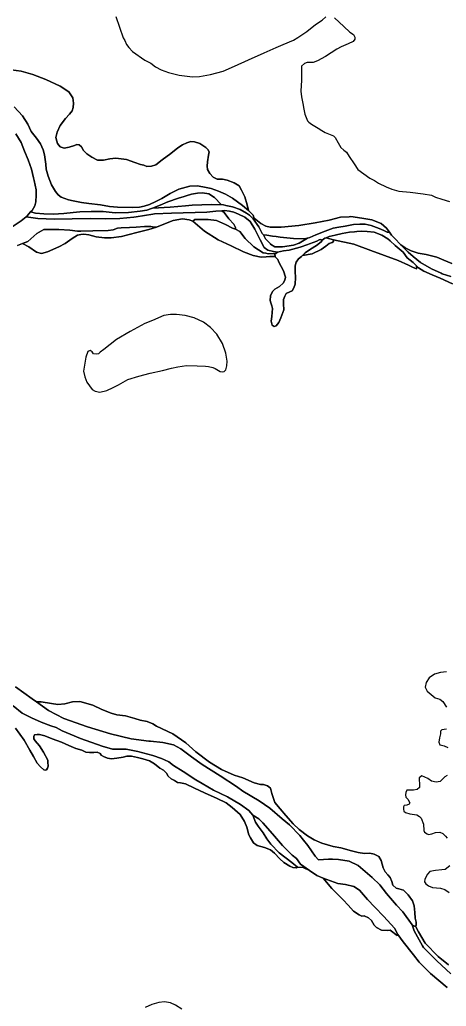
# Model space of a CAD drawing. Header units: inches. Extents: x 288635 to 1232953, y 676945 to 1655780.
# Drawn here: x 588070 to 611529, y 730248 to 784555 of the extents above; entities that cross this region are included whole.
import ezdxf

# ---------------------------------------------------------------- set-up
doc = ezdxf.new("R2010")
doc.units = ezdxf.units.IN
doc.header["$MEASUREMENT"] = 0

msp = doc.modelspace()

# ---------------------------------------------------------------- linework, layer by layer
at = {"color": 1}
for points in [[(593360.392, 784736.7636), (593754.0928, 783555.6612), (593852.7508, 783409.9496), (593939.111, 783196.5892), (594076.2713, 783018.7888), (594279.4717, 782800.3484), (594944.953, 782327.9075), (595285.3137, 782160.2671), (595544.3942, 781962.1467), (595844.1148, 781794.5064), (596245.4356, 781657.3461), (596829.6368, 781504.9458), (597576.3983, 781413.5056), (597957.399, 781438.9057), (598561.9202, 781535.4259), (599258.0933, 781719.1529), (599876.2035, 781995.3361), (600648.3651, 782345.8568), (601522.1268, 782726.8576), (602167.2881, 783021.4982), (602563.5289, 783189.1385), (603127.41, 783427.899), (603366.1705, 783585.3793), (603864.0115, 783915.58), (604336.4525, 784286.4207), (604712.3732, 784535.3412), (604900.3336, 784718.2216)], [(605388.0146, 784652.1814), (605890.9356, 784184.8205), (606226.2162, 783869.8599), (606419.2566, 783732.6996), (606500.5368, 783595.5393), (606500.5368, 783483.7791), (606414.1766, 783361.8589), (606129.696, 783234.8586), (605748.6953, 783057.0582), (605515.0148, 782930.058), (605189.6084, 782738.9737), (604895.2536, 782533.8172), (604443.1327, 782284.8967), (604204.3722, 782203.6165), (604026.5718, 782198.5365), (603884.3316, 782208.6965), (603737.0113, 782142.6564), (603569.3709, 782000.4161), (603569.3709, 781705.7755), (603559.2109, 781223.1746), (603528.7308, 780623.7334), (603564.2909, 780308.7727), (603635.4111, 779937.932), (603691.2912, 779628.0514), (603741.2023, 779356.9482), (603890.4276, 778988.9861), (603966.6277, 778912.786), (604119.028, 778811.1857), (604479.7087, 778592.7453), (604693.0692, 778465.7451), (604870.8695, 778343.8248), (605048.6699, 778277.7847), (605322.9904, 778160.9444), (605419.5106, 778064.4243), (605582.071, 777785.0237), (605734.4713, 777520.8632), (605886.8716, 777378.6229), (606039.2719, 777256.7026), (606181.5122, 777017.9422), (606465.9927, 776621.7014), (606674.2731, 776306.7407), (607329.5944, 775834.2998), (607583.7034, 775709.8713), (607803.8372, 775557.471), (608222.938, 775358.5039), (608527.7387, 775227.2703), (608925.6728, 775112.9701), (609543.7407, 775053.7033), (610250.7088, 774973.2698), (610720.6097, 774888.603), (610940.7435, 774782.7694), (611292.1109, 774668.4692), (611711.2117, 774554.169)], [(611843.292, 771138.7088), (611401.3311, 771326.6692), (611010.1703, 771489.2295), (610420.8891, 771626.3898), (609989.0882, 771712.75), (609592.8475, 771839.7502), (609262.6468, 772007.3906), (609028.9663, 772169.9509), (608683.5256, 772535.7116), (608510.8053, 772698.2719), (608403.3589, 772853.2427), (608246.6448, 773079.2727), (607952.0042, 773338.3532), (607438.9231, 773546.6336), (606880.122, 773638.0738), (606272.9523, 773715.9356), (606196.0623, 773710.9977), (605719.2312, 773680.3755), (605084.23, 773522.8952), (604312.0684, 773375.5749), (603412.9066, 773233.3346), (602442.6247, 773131.7344), (601848.2635, 773136.8144), (601599.343, 773192.6945), (601325.0224, 773329.8548), (600963.9417, 773638.9598), (600952.7234, 773667.7067), (600902.3723, 773796.7312), (600653.4518, 774060.8917), (600578.2609, 774361.0968), (600441.1007, 774797.9777), (600263.3003, 775168.8185), (600141.3801, 775412.659), (599872.1395, 775575.2193), (599486.0588, 775727.6196), (599226.9782, 775773.3397), (598932.3377, 775783.4997), (598703.7372, 775880.0199), (598520.8568, 776093.3803), (598398.9366, 776316.9008), (598378.6165, 776499.7811), (598404.0166, 776738.5416), (598444.6567, 777094.1423), (598485.2968, 777277.0227), (598414.1766, 777419.263), (598297.3364, 777525.9432), (597972.2157, 777734.2236), (597677.5751, 777830.7438), (597484.5348, 777851.0638), (597266.0943, 777785.0237), (597022.2538, 777673.2635), (596768.2533, 777500.5431), (596382.1726, 777195.7425), (595909.7316, 776840.1418), (595559.2109, 776560.7412), (595325.5304, 776499.7811), (595066.4499, 776484.5411), (594898.8096, 776550.5812), (594710.8492, 776591.2213), (594395.8886, 776702.9815), (593938.6877, 776855.3818), (593359.5665, 776936.662), (593029.3658, 776901.1019), (592668.6851, 776829.9818), (592338.4845, 776824.9018), (592037.3669, 776987.6314), (591763.0463, 777165.4318), (591580.1659, 777353.3922), (591473.4857, 777566.7526), (591346.4855, 777668.3528), (591204.2452, 777693.7528), (591077.2449, 777637.8727), (590792.7644, 777541.3525), (590518.4438, 777490.5524), (590300.0034, 777551.5126), (590142.5231, 777744.553), (590101.883, 777876.6332), (590056.1629, 778074.7536), (590122.203, 778359.2342), (590289.8434, 778730.0749), (590594.644, 779121.2357), (590808.0044, 779349.8362), (590945.1647, 779547.9566), (591011.2048, 779725.7569), (591026.4448, 779969.5974), (590995.9648, 780259.158), (590762.2843, 780579.1986), (590284.7634, 780904.3193), (589512.6018, 781259.92), (588791.2404, 781539.3205), (588146.0791, 781722.2009), (587602.518, 781798.4011)], [(587602.518, 781798.4011), (588146.0791, 781722.2009), (588791.2404, 781539.3205), (589512.6018, 781259.92), (590284.7634, 780904.3193), (590762.2843, 780579.1986), (590995.9648, 780259.158), (591026.4448, 779969.5974), (591011.2048, 779725.7569), (590945.1647, 779547.9566), (590808.0044, 779349.8362), (590594.644, 779121.2357), (590289.8434, 778730.0749), (590122.203, 778359.2342), (590056.1629, 778074.7536), (590101.883, 777876.6332), (590142.5231, 777744.553), (590300.0034, 777551.5126), (590518.4438, 777490.5524), (590792.7644, 777541.3525), (591077.2449, 777637.8727), (591204.2452, 777693.7528), (591346.4855, 777668.3528), (591473.4857, 777566.7526), (591580.1659, 777353.3922), (591763.0463, 777165.4318), (592037.3669, 776987.6314), (592338.4845, 776824.9018), (592668.6851, 776829.9818), (593029.3658, 776901.1019), (593359.5665, 776936.662), (593938.6877, 776855.3818), (594395.8886, 776702.9815), (594710.8492, 776591.2213), (594898.8096, 776550.5812), (595066.4499, 776484.5411), (595325.5304, 776499.7811), (595559.2109, 776560.7412), (595909.7316, 776840.1418), (596382.1726, 777195.7425), (596768.2533, 777500.5431), (597022.2538, 777673.2635), (597266.0943, 777785.0237), (597484.5348, 777851.0638), (597677.5751, 777830.7438), (597972.2157, 777734.2236), (598297.3364, 777525.9432), (598414.1766, 777419.263), (598485.2968, 777277.0227), (598444.6567, 777094.1423), (598404.0166, 776738.5416), (598378.6165, 776499.7811), (598398.9366, 776316.9008), (598520.8568, 776093.3803), (598703.7372, 775880.0199), (598932.3377, 775783.4997), (599226.9782, 775773.3397), (599486.0588, 775727.6196), (599872.1395, 775575.2193), (600141.3801, 775412.659), (600263.3003, 775168.8185), (600441.1007, 774797.9777), (600578.2609, 774361.0968), (600653.4518, 774060.8917), (600323.2512, 774335.2123), (599764.45, 774731.453), (599383.4493, 774944.8135), (598997.3685, 775117.5338), (598601.1277, 775259.7741), (598138.8468, 775361.3743), (597828.9662, 775407.0944), (597427.6454, 775391.8544), (596828.2042, 775224.214), (596340.5232, 774985.4536), (595893.4823, 774706.053), (595548.0416, 774543.4927), (595202.6009, 774386.0124), (594913.0403, 774289.4922), (594659.0398, 774233.612), (594267.879, 774213.292), (593455.0774, 774238.6921), (593008.0365, 774279.3321), (592510.1955, 774365.6923), (591865.0342, 774441.8925), (591463.7134, 774492.6926), (591011.5925, 774589.2128), (590747.432, 774645.0929), (590356.2712, 774792.4132), (590188.6309, 774914.3334), (590031.1506, 775107.3738), (589822.8701, 775468.0545), (589629.8298, 775935.4155), (589523.1496, 776326.5762), (589497.7495, 776611.0568), (589436.7894, 777113.9778), (589365.6692, 777398.4584), (589213.2689, 777723.579), (588984.6685, 778038.5397), (588700.1879, 778394.1404), (588507.1475, 778805.6212), (588212.5069, 779262.8221), (587755.306, 779760.6631)], [(587755.306, 779760.6631), (588212.5069, 779262.8221), (588507.1475, 778805.6212), (588700.1879, 778394.1404), (588984.6685, 778038.5397), (589213.2689, 777723.579), (589365.6692, 777398.4584), (589436.7894, 777113.9778), (589497.7495, 776611.0568), (589523.1496, 776326.5762), (589629.8298, 775935.4155), (589822.8701, 775468.0545), (590031.1506, 775107.3738), (590188.6309, 774914.3334), (590356.2712, 774792.4132), (590747.432, 774645.0929), (591011.5925, 774589.2128), (591463.7134, 774492.6926), (591865.0342, 774441.8925), (592510.1955, 774365.6923), (593008.0365, 774279.3321), (593455.0774, 774238.6921), (594267.879, 774213.292), (594659.0398, 774233.612), (594913.0403, 774289.4922), (595202.6009, 774386.0124), (595548.0416, 774543.4927), (595893.4823, 774706.053), (596340.5232, 774985.4536), (596828.2042, 775224.214), (597427.6454, 775391.8544), (597828.9662, 775407.0944), (598138.8468, 775361.3743), (598601.1277, 775259.7741), (598997.3685, 775117.5338), (599383.4493, 774944.8135), (599764.45, 774731.453), (600323.2512, 774335.2123), (600653.4518, 774060.8917), (600902.3723, 773796.7312), (600952.7234, 773667.7067), (600938.6669, 773618.9586), (600907.4523, 773598.6108), (600714.4119, 773791.6512), (600546.7716, 773913.5714), (600186.0909, 774101.5318), (599774.6101, 774259.0121), (599413.9293, 774319.9722), (599270.21, 774359.4246), (599154.8488, 774391.0924), (598778.9281, 774767.0131), (598469.0474, 774965.1335), (598113.4467, 775031.1736), (597854.3662, 775015.9336), (597508.9255, 774960.0535), (597229.525, 774863.5333), (597116.0875, 774830.5573), (596792.6441, 774736.5331), (596208.4429, 774538.4127), (595791.8821, 774340.2923), (595376.4097, 774179.4643), (595319.4411, 774157.4119), (595060.3606, 774065.9717), (594689.5199, 774010.0916), (594059.5986, 773944.0515), (593322.9972, 773928.8114), (592657.5158, 773994.8516), (592002.1945, 773999.9316), (591372.2732, 773974.5315), (591016.6725, 773938.9715), (590488.3515, 773888.1714), (589904.1503, 773847.5313), (589391.0693, 773867.8513), (588938.9484, 773908.4914), (588669.7078, 773979.6115), (588761.148, 774055.8117), (588903.3883, 774304.7322), (588954.1884, 774538.4127), (588964.3484, 774899.0934), (588969.4284, 775193.734), (588867.8282, 775701.735), (588833.4746, 775847.4416), (588833.4738, 775847.4449), (588720.5079, 776326.5762), (588527.4676, 776844.7373), (588334.4272, 777317.1782), (588151.5468, 777789.6192), (587851.8262, 778267.1401)], [(587646.0603, 773163.118), (588138.8213, 773488.2387), (588423.2726, 773705.7603), (589066.5919, 773616.7289), (589988.4547, 773583.6043), (590958.7367, 773593.7644), (591954.4186, 773609.0044), (592762.1403, 773588.6844), (593580.0219, 773619.1644), (594352.1834, 773680.1245), (594465.5204, 773701.1128), (595394.7259, 773851.7174), (595485.0257, 773863.0049), (596409.5876, 773903.645), (597054.7488, 773934.125), (597725.3102, 773939.2051), (598355.2314, 773964.6051), (598858.1525, 774010.3252), (599188.3531, 774030.6452), (599315.3534, 773949.3651), (599564.2739, 773593.7644), (599564.2739, 773593.7644), (599838.5944, 773299.1238), (599940.1946, 773116.2434), (599930.0346, 773034.9633), (599777.6343, 773080.6833), (599386.4735, 773283.8837), (598888.6325, 773507.4042), (598431.4316, 773563.2843), (597964.0707, 773558.2043), (597704.9901, 773558.2043), (597583.0699, 773466.7641), (597384.9495, 773542.9643), (597019.1888, 773588.6844), (596511.1878, 773502.3242), (595911.7466, 773268.6437), (595591.7059, 773136.5635), (595459.6257, 773141.6435), (595276.7453, 773172.1235), (594931.3046, 773167.0435), (594469.0237, 773131.4834), (594108.343, 773126.4034), (593656.2221, 773101.0034), (593437.7816, 773085.7634), (593209.1812, 772994.3232), (592939.9406, 772958.7631), (592086.4989, 772938.4431), (591421.0176, 772907.963), (591254.9108, 772923.5799), (590826.6564, 772963.8431), (590222.1352, 772999.4032), (589714.1342, 773009.5632), (589396.7925, 773002.0477), (589015.7918, 772778.5272), (588512.8708, 772346.7264), (588226.0251, 772238.1902), (587948.9896, 772133.366)], [(611871.8272, 770017.0845), (611192.9051, 770328.2351), (610756.3417, 770505.5063), (610298.6116, 770717.1734), (610010.2152, 770894.4446), (609898.2935, 771004.4198), (609705.9437, 771193.4244), (609380.5056, 771450.0707), (609152.9635, 771762.2797), (608721.6918, 772124.7596), (608437.613, 772379.1308), (608316.8785, 772487.2395), (607980.857, 772693.6149), (607565.4603, 772857.6569), (607173.8762, 772902.6361), (606843.1464, 772921.157), (606605.0209, 772894.6986), (606474.3956, 772882.5069), (606208.1451, 772857.6569), (605803.3318, 772794.1567), (605411.7477, 772704.1982), (605086.3095, 772619.5314), (604918.0296, 772551.8326), (604856.1215, 772526.927), (604694.9111, 772426.6378), (604628.871, 772462.1979), (604547.5908, 772441.8779), (604415.5106, 772365.6777), (604010.848, 772212.897), (603917.6696, 772177.7174), (603485.8687, 772035.4771), (602886.4275, 771877.9968), (602576.5469, 771827.1966), (602241.2662, 771750.9965), (602026.4501, 771796.1464), (601716.5694, 771872.3466), (601508.289, 772024.7469), (601284.7686, 772431.1477), (601000.288, 773020.4289), (600736.1275, 773452.2297), (600441.4869, 773680.8302), (600101.1262, 773853.5505), (599847.1257, 773955.1507), (599613.4452, 774021.1909), (599339.1247, 774046.5909), (599188.3531, 774030.6452), (598858.1525, 774010.3252), (598355.2314, 773964.6051), (597725.3102, 773939.2051), (597054.7488, 773934.125), (596409.5876, 773903.645), (595485.0257, 773863.0049), (595394.7259, 773851.7174), (594465.5204, 773701.1128), (594352.1834, 773680.1245), (593580.0219, 773619.1644), (592762.1403, 773588.6844), (591954.4186, 773609.0044), (590958.7367, 773593.7644), (589988.4547, 773583.6043), (589066.5919, 773616.7289), (588423.2726, 773705.7603), (588484.262, 773752.3992), (588669.7078, 773979.6115), (588938.9484, 773908.4914), (589391.0693, 773867.8513), (589904.1503, 773847.5313), (590488.3515, 773888.1714), (591016.6725, 773938.9715), (591372.2732, 773974.5315), (592002.1945, 773999.9316), (592657.5158, 773994.8516), (593322.9972, 773928.8114), (594059.5986, 773944.0515), (594689.5199, 774010.0916), (595060.3606, 774065.9717), (595319.4411, 774157.4119), (595376.4097, 774179.4643), (596352.0787, 774234.5513), (597186.0544, 774308.761), (597550.9611, 774341.2315), (598617.7632, 774386.9516), (599270.21, 774359.4246), (599413.9293, 774319.9722), (599774.6101, 774259.0121), (600186.0909, 774101.5318), (600546.7716, 773913.5714), (600714.4119, 773791.6512), (600907.4523, 773598.6108), (601229.0742, 773157.9476), (601411.9546, 772787.1069), (601483.0747, 772710.9068), (601594.6492, 772492.1078), (601844.3227, 772228.3018), (601863.8897, 772207.6272), (602102.6502, 772050.1469), (602514.131, 772055.2269), (603123.7322, 772146.6671), (603443.7729, 772253.3473), (603901.2767, 772536.1758), (604023.0798, 772558.5064), (604363.4405, 772715.9868), (604876.5215, 772914.1072), (605308.3224, 773076.6675), (605614.8806, 773130.9047), (605968.7237, 773193.5077), (606436.0846, 773284.9479), (606781.5253, 773295.1079), (607060.9259, 773295.1079), (607406.3665, 773234.1478), (607843.2474, 773066.5075), (608102.3279, 772959.8272), (608285.2083, 772853.147), (608403.3589, 772853.2427), (608510.8053, 772698.2719), (608683.5256, 772535.7116), (609028.9663, 772169.9509), (609287.9012, 771913.0925), (609436.0682, 771759.6338), (609700.6521, 771526.8), (610118.6946, 771182.841), (610714.0083, 770844.1737), (611242.3677, 770596.3591), (611311.9678, 770563.7148), (611787.1604, 770415.0187)], [(587948.9896, 772133.366), (588226.0251, 772238.1902), (588574.1245, 772060.2576), (588990.6854, 771755.4569), (589259.9259, 771679.2568), (589605.3666, 771770.697), (590220.0478, 772045.0175), (590570.5685, 772232.9779), (590961.7293, 772507.2984), (591241.1299, 772690.1788), (591424.0102, 772735.8989), (591601.8106, 772756.2189), (591876.1311, 772710.4989), (592272.3719, 772598.7386), (592734.6529, 772553.0185), (593090.2536, 772542.8585), (593669.3747, 772624.1387), (594507.5764, 772842.5791), (595173.0577, 773005.1394), (595591.7059, 773136.5635), (595911.7466, 773268.6437), (596511.1878, 773502.3242), (597019.1888, 773588.6844), (597384.9495, 773542.9643), (597583.0699, 773466.7641), (598236.3039, 772918.7793), (598983.0654, 772441.2583), (599699.3468, 772105.9776), (600385.1482, 771780.857), (600913.4692, 771582.7366), (601345.2701, 771481.1364), (601629.7506, 771511.6165), (601822.791, 771526.8565), (602114.2858, 771513.2282), (602144.746, 771476.6759), (602256.5062, 771364.9157), (602327.6264, 771202.3554), (602571.4669, 770734.9945), (602678.1471, 770379.3938), (602652.747, 770211.7534), (602551.1468, 770059.3531), (602347.9464, 769876.4727), (602099.0259, 769713.9124), (601972.0257, 769586.9122), (601860.2655, 769358.3117), (601850.1054, 769104.3112), (601885.6655, 768972.2309), (601941.5456, 768814.7506), (601966.9457, 768667.4303), (601931.3856, 768225.4694), (601895.8255, 767961.3089), (601946.6256, 767747.9485), (602058.3859, 767666.6683), (602170.1461, 767707.3084), (602317.4664, 767895.2688), (602434.3066, 768144.1893), (602586.7069, 768591.2302), (602576.5469, 768911.2708), (602571.4669, 769150.0313), (602652.747, 769343.0717), (602728.9472, 769480.232), (602916.9076, 769571.6721), (603054.0678, 769637.7123), (603140.428, 769800.2726), (603211.5482, 769998.393), (603231.8682, 770374.3137), (603221.7082, 770704.5144), (603221.7082, 770999.155), (603282.6683, 771202.3554), (603409.6686, 771390.3158), (603567.1489, 771522.396), (603613.9833, 771569.2304), (604158.2199, 771670.1551), (604640.8208, 771913.9956), (604904.9814, 772081.6359), (605092.9417, 772228.9562), (605255.5021, 772300.0764), (605331.7022, 772355.9565), (605326.6222, 772432.1566), (606444.2244, 772198.4762), (607384.0263, 771858.1155), (608125.7078, 771573.6349), (608877.5493, 771299.3144), (609451.5905, 771045.3139), (609700.511, 770918.3136), (609760.9525, 770899.9183), (609884.6613, 770841.4784), (609919.5864, 770879.5785), (609898.2935, 771004.4198), (610010.2152, 770894.4446), (610298.6116, 770717.1734), (610756.3417, 770505.5063), (611192.9051, 770328.2351), (611871.8272, 770017.0845)], [(611787.1604, 770415.0187), (611311.9678, 770563.7148), (611242.3677, 770596.3591), (610714.0083, 770844.1737), (610118.6946, 771182.841), (609700.6521, 771526.8), (609436.0682, 771759.6338), (609287.9012, 771913.0925), (609028.9663, 772169.9509), (609262.6468, 772007.3906), (609592.8475, 771839.7502), (609989.0882, 771712.75), (610420.8891, 771626.3898), (611010.1703, 771489.2295), (611401.3311, 771326.6692), (611843.292, 771138.7088)], [(611538.5843, 748664.639), (611213.4636, 748623.9989), (610883.2629, 748537.6388), (610593.7024, 748334.4383), (610415.902, 748065.1978), (610370.1819, 747811.1973), (610471.7821, 747602.9169), (610925.2083, 747234.6867), (611179.2088, 747148.3265), (611341.7691, 747016.2463), (611534.8095, 746716.5257)], [(611659.0424, 732533.3728), (611080.7679, 732984.012), (610366.3915, 733714.2635), (609995.9741, 734349.2648), (609833.2689, 734666.4774), (609873.909, 734696.9574), (609873.909, 734869.6778), (609823.1089, 735093.1982), (609797.7088, 735403.0789), (609762.1487, 735778.9996), (609670.7085, 736048.2401), (609431.9481, 736378.4408), (609172.8676, 736632.4413), (608923.9471, 736713.7215), (608771.5467, 736749.2815), (608598.8264, 736922.0019), (608532.7863, 737115.0423), (608451.5061, 737328.4027), (608319.4258, 737490.963), (608167.0255, 737643.3633), (608060.3453, 737871.9638), (607953.6651, 738273.2846), (607816.5048, 738501.885), (607572.6643, 738623.8053), (607328.8239, 738674.6054), (607039.2633, 738659.3654), (606688.7426, 738705.0855), (606312.8218, 738811.7657), (605733.7007, 738974.326), (605317.1398, 739050.5261), (604677.0586, 739233.4065), (604270.6577, 739411.2069), (603894.737, 739629.6473), (603447.6961, 739970.008), (603107.3354, 740295.1286), (602711.0946, 740747.2495), (602385.974, 741107.9303), (602101.4934, 741468.611), (601933.8531, 741956.292), (601862.7329, 742256.0126), (601705.2526, 742377.9328), (601476.6522, 742449.0529), (601309.0118, 742464.293), (600963.5711, 742555.7332), (600343.8099, 742814.8137), (599866.2889, 742972.294), (599160.1675, 743287.2546), (598504.8462, 743688.5754), (597747.9247, 744257.5366), (597204.3636, 744745.2175), (596498.2422, 745253.2186), (595595.6937, 745673.1661), (595382.3333, 745795.0863), (595072.4527, 745927.1666), (594701.6119, 745993.2067), (594391.7313, 746094.8069), (593878.6503, 746237.0472), (593411.2894, 746298.0073), (593101.4087, 746384.3675), (592593.4077, 746587.5679), (592085.4067, 746826.3284), (591374.2053, 747029.5288), (590967.8045, 747004.1287), (590556.3237, 746892.3685), (590170.2429, 746861.8884), (589819.7222, 746912.6885), (589250.761, 747014.2887), (588999.1502, 747001.2778), (588761.2174, 747172.2065), (587836.6555, 747827.5278)], [(587709.0607, 746778.6737), (588201.8217, 746382.4329), (588725.0627, 746123.3524), (589253.3838, 745884.5919), (589771.5448, 745686.4715), (590081.4255, 745595.0313), (590406.5461, 745417.231), (590838.347, 745219.1106), (591407.3081, 744990.5101), (592611.2705, 744573.9493), (593170.0716, 744401.229), (593921.9131, 744406.309), (594556.9144, 744269.1487), (595395.1161, 744060.8683), (595867.557, 743883.0679), (596028.1398, 743815.129), (596271.4385, 743709.3727), (596533.0384, 743502.0672), (597056.2794, 743166.7865), (597747.1608, 742714.6656), (598107.8415, 742516.5452), (598727.6028, 742145.7044), (599504.8443, 741774.8637), (600205.8857, 741363.3829), (600668.1666, 741017.9422), (600896.7671, 740769.0217), (601033.9274, 740388.0209), (601191.4077, 740159.4205), (601450.4882, 739793.6597), (601663.8486, 739468.5391), (601872.129, 739178.9785), (602344.57, 738686.2175), (603040.5314, 738162.9765), (603340.252, 737903.896), (603289.4519, 737863.2559), (603081.1715, 737888.6559), (602918.6111, 737959.7761), (602603.6505, 738157.8965), (602369.97, 738361.0969), (602075.3294, 738670.9775), (601867.049, 738853.8579), (601526.6883, 738985.9381), (601125.3675, 739097.6983), (600932.3272, 739250.0986), (600769.7668, 739524.4192), (600668.1666, 739681.8995), (600556.4064, 740108.6204), (600424.3261, 740423.581), (600185.5657, 740809.6618), (599753.7648, 741195.7425), (599428.6442, 741439.583), (598930.8032, 741678.3435), (598239.9218, 741998.3841), (597686.2007, 742262.5447), (597193.4397, 742491.1451), (596903.8791, 742541.9452), (596746.3988, 742572.4253), (596578.7585, 742674.0255), (596390.7981, 742775.6257), (596238.3978, 742917.866), (596136.7976, 743075.3463), (595974.2372, 743242.9866), (595781.1969, 743359.8269), (595481.4763, 743588.4273), (595202.0757, 743766.2277), (594836.315, 743862.7479), (594551.8344, 743944.028), (594216.5537, 744020.2282), (593967.6332, 744015.1482), (593764.4328, 743964.3481), (593403.7521, 743903.388), (593119.2715, 743862.7479), (592890.6711, 743903.388), (592672.2306, 743989.7481), (592555.3904, 744065.9483), (592484.2703, 744157.3885), (592326.7899, 744233.5886), (592143.9096, 744223.4286), (591905.1491, 744213.2686), (591707.0287, 744238.6686), (591488.5883, 744345.3488), (591158.3876, 744446.949), (590777.3869, 744599.3493), (590365.906, 744792.3897), (589857.905, 744975.2701), (589451.5042, 745127.6704), (589161.9436, 745214.0306), (589024.7833, 745208.9506), (588887.6231, 745183.5505), (588836.823, 745102.2704), (588836.823, 745031.1502), (588846.983, 744965.1101), (588918.1031, 744858.4299), (589156.8636, 744589.1893), (589380.3841, 744233.5886), (589608.9845, 743791.6277), (589614.5337, 743693.1306), (589639.4646, 743466.5071), (589588.6645, 743349.6668), (589542.9444, 743268.3867), (589481.9843, 743248.0666), (589400.7041, 743268.3867), (589202.5837, 743430.947), (589034.9434, 743629.0674), (588821.5829, 743989.7481), (588633.6226, 744350.4288), (588308.5019, 744893.9899), (587830.981, 745554.3913)], [(587830.981, 745554.3913), (588308.5019, 744893.9899), (588633.6226, 744350.4288), (588821.5829, 743989.7481), (589034.9434, 743629.0674), (589202.5837, 743430.947), (589400.7041, 743268.3867), (589481.9843, 743248.0666), (589542.9444, 743268.3867), (589588.6645, 743349.6668), (589639.4646, 743466.5071), (589614.5337, 743693.1306), (589608.9845, 743791.6277), (589380.3841, 744233.5886), (589156.8636, 744589.1893), (588918.1031, 744858.4299), (588846.983, 744965.1101), (588836.823, 745031.1502), (588836.823, 745102.2704), (588887.6231, 745183.5505), (589024.7833, 745208.9506), (589161.9436, 745214.0306), (589451.5042, 745127.6704), (589857.905, 744975.2701), (590365.906, 744792.3897), (590777.3869, 744599.3493), (591158.3876, 744446.949), (591488.5883, 744345.3488), (591707.0287, 744238.6686), (591905.1491, 744213.2686), (592143.9096, 744223.4286), (592326.7899, 744233.5886), (592484.2703, 744157.3885), (592555.3904, 744065.9483), (592672.2306, 743989.7481), (592890.6711, 743903.388), (593119.2715, 743862.7479), (593403.7521, 743903.388), (593764.4328, 743964.3481), (593967.6332, 744015.1482), (594216.5537, 744020.2282), (594551.8344, 743944.028), (594836.315, 743862.7479), (595202.0757, 743766.2277), (595481.4763, 743588.4273), (595781.1969, 743359.8269), (595974.2372, 743242.9866), (596136.7976, 743075.3463), (596238.3978, 742917.866), (596390.7981, 742775.6257), (596578.7585, 742674.0255), (596746.3988, 742572.4253), (596903.8791, 742541.9452), (597193.4397, 742491.1451), (597686.2007, 742262.5447), (598239.9218, 741998.3841), (598930.8032, 741678.3435), (599428.6442, 741439.583), (599753.7648, 741195.7425), (600185.5657, 740809.6618), (600424.3261, 740423.581), (600556.4064, 740108.6204), (600668.1666, 739681.8995), (600769.7668, 739524.4192), (600932.3272, 739250.0986), (601125.3675, 739097.6983), (601526.6883, 738985.9381), (601867.049, 738853.8579), (602075.3294, 738670.9775), (602369.97, 738361.0969), (602603.6505, 738157.8965), (602918.6111, 737959.7761), (603081.1715, 737888.6559), (603289.4519, 737863.2559), (603340.252, 737903.896), (603651.5149, 737889.3701), (604012.1956, 737721.7298), (604413.5165, 737442.3292), (604754.0888, 737296.0143), (605231.6098, 736732.1332), (605851.371, 736107.2919), (606130.7716, 735822.8114), (606435.5722, 735487.5307), (606730.2128, 735279.2503), (606882.6131, 735213.2102), (607019.7733, 735223.3702), (607248.3738, 735116.69), (607416.0141, 734974.4497), (607568.4144, 734715.3692), (607695.4147, 734588.3689), (607969.7352, 734435.9686), (608294.8559, 734425.8086), (608447.2562, 734441.0486), (608828.2569, 734146.408), (608858.737, 734197.2081), (609158.2459, 733799.9619), (609727.5812, 733076.8407), (610042.1677, 732677.2797), (610661.9289, 732047.3584), (611571.2508, 731280.2769)], [(611539.8895, 745497.3232), (611423.0493, 745492.2432), (611290.969, 745466.8432), (611209.6889, 745395.723), (611204.6089, 745253.4827), (611153.8088, 745024.8823), (611128.4087, 744791.2018), (611169.0488, 744638.8015), (611260.489, 744613.4015), (611423.0493, 744577.8414), (611616.0897, 744501.6412)], [(611586.2446, 742959.2232), (611448.4493, 742870.958), (611199.5289, 742622.0375), (610965.8484, 742581.3974), (610716.9279, 742637.2775), (610513.7275, 742794.7578), (610193.6868, 742926.8381), (610046.3665, 742825.2379), (610031.1265, 742728.7177), (610051.4466, 742474.7172), (610051.4466, 742291.8368), (609924.4463, 742185.1566), (609736.4859, 742139.4365), (609507.8855, 742144.5165), (609355.4852, 742139.4365), (609304.6851, 742012.4363), (609284.365, 741880.356), (609309.7651, 741758.4358), (609411.3653, 741656.8355), (609518.0455, 741453.6351), (609482.4854, 741367.275), (609355.4852, 741311.3949), (609213.2449, 741306.3148), (609177.6848, 741219.9547), (609177.6848, 741092.9544), (609203.0849, 740991.3542), (609294.525, 740920.2341), (609533.2855, 740838.9539), (609904.1263, 740788.1538), (610056.5266, 740691.6336), (610158.1268, 740605.2734), (610274.967, 740280.1528), (610290.207, 739919.4721), (610341.0071, 739828.0319), (610478.1674, 739736.5917), (610549.2876, 739711.1917), (610732.1679, 739746.7517), (610945.5283, 739812.7919), (611184.2888, 739828.0319), (611331.6091, 739767.0718), (611489.0894, 739619.7515), (611570.3696, 739497.8312)], [(611732.9299, 737973.8282), (611463.6894, 737775.7078), (611285.889, 737755.3877), (610930.2883, 737729.9877), (610625.4877, 737669.0276), (610503.5675, 737511.5473), (610351.1672, 737252.4667), (610330.8471, 737094.9864), (610396.8872, 736988.3062), (610549.2876, 736881.626), (610767.728, 736795.2658), (611214.7689, 736744.4657), (611443.3693, 736683.5056), (611697.6364, 736504.2474)], [(611788.0991, 732035.1591), (611010.8576, 732751.4405), (610278.6588, 733489.4814), (610228.3424, 733577.2675), (610039.8983, 733906.0422), (609760.4977, 734408.9632), (609648.7375, 734734.0838), (609648.7375, 734734.0838), (609782.4688, 734656.3174), (609833.2689, 734666.4774), (609995.9741, 734349.2648), (610366.3915, 733714.2635), (611080.7679, 732984.012), (611659.0424, 732533.3728)], [(596979.7907, 730093.9803), (596629.27, 730317.5008), (596365.1095, 730444.501), (596034.9088, 730485.1411), (595714.8682, 730459.7411), (595338.9474, 730342.9008), (594968.1067, 730185.4205)]]:
    msp.add_lwpolyline(points, dxfattribs=at)
at = {"color": 1, "ltscale": 3}
for points in [[(587851.8262, 778267.1401), (588151.5468, 777789.6192), (588334.4272, 777317.1782), (588527.4676, 776844.7373), (588720.5079, 776326.5762), (588833.4738, 775847.4449), (588833.4746, 775847.4416), (588867.8282, 775701.735), (588969.4284, 775193.734), (588964.3484, 774899.0934), (588954.1884, 774538.4127), (588903.3883, 774304.7322), (588761.148, 774055.8117), (588669.7078, 773979.6115), (588484.262, 773752.3992), (588423.2726, 773705.7603), (588138.8213, 773488.2387), (587646.0603, 773163.118)], [(587836.6555, 747827.5278), (588761.2174, 747172.2065), (588999.1502, 747001.2778), (589645.1392, 746537.2052), (590488.4208, 746090.1643), (591788.9034, 745622.8034), (593063.986, 745236.7226), (594191.7483, 744967.4821), (595177.2702, 744850.6419), (595255.3716, 744842.3111), (595939.2717, 744769.3617), (596528.5529, 744642.3614), (596929.8737, 744418.841), (597514.0749, 743987.0401), (598098.2761, 743565.3993), (599099.0381, 742935.478), (599987.7981, 742339.3584), (600348.7206, 742097.2763), (601232.6423, 741558.7953), (601816.8435, 741147.3144), (602497.5649, 740558.0333), (602909.0457, 740227.8326), (603467.8468, 739653.7915), (603672.2157, 739397.7431), (603909.8077, 739100.0704), (604316.2085, 738515.8692), (604494.0089, 738302.5088), (605046.2483, 738351.0511), (605276.4408, 738338.2626), (605594.8894, 738320.571), (606184.1706, 738234.2108), (606692.1716, 737990.3704), (607454.1731, 737329.969), (607875.814, 736933.7282), (608241.5747, 736451.1273), (608800.3758, 735821.206), (609145.8165, 735445.2853), (609648.7375, 734734.0838), (609760.4977, 734408.9632), (610039.8983, 733906.0422), (610228.3424, 733577.2675), (610278.6588, 733489.4814), (611010.8576, 732751.4405), (611788.0991, 732035.1591)], [(611571.2508, 731280.2769), (610661.9289, 732047.3584), (610042.1677, 732677.2797), (609727.5812, 733076.8407), (609158.2459, 733799.9619), (608858.737, 734197.2081), (608680.9367, 734547.7288), (608096.7355, 735182.7301), (607609.0545, 735700.8911), (607197.5737, 736132.692), (606755.6128, 736640.693), (606450.8122, 736833.7334), (605993.6113, 736955.6536), (605571.9704, 737006.4537), (604754.0888, 737296.0143), (604413.5165, 737442.3292), (604012.1956, 737721.7298), (603508.4869, 738078.9883), (603290.0465, 738378.7089), (603051.286, 738566.6693), (602517.8849, 739089.9103), (601979.4038, 739740.1516), (601446.0028, 740349.7529), (601212.3223, 740558.0333), (600896.7671, 740769.0217), (600668.1666, 741017.9422), (600205.8857, 741363.3829), (599504.8443, 741774.8637), (598727.6028, 742145.7044), (598107.8415, 742516.5452), (597747.1608, 742714.6656), (597056.2794, 743166.7865), (596533.0384, 743502.0672), (596271.4385, 743709.3727), (596028.1398, 743815.129), (595867.557, 743883.0679), (595395.1161, 744060.8683), (594556.9144, 744269.1487), (593921.9131, 744406.309), (593170.0716, 744401.229), (592611.2705, 744573.9493), (591407.3081, 744990.5101), (590838.347, 745219.1106), (590406.5461, 745417.231), (590081.4255, 745595.0313), (589771.5448, 745686.4715), (589253.3838, 745884.5919), (588725.0627, 746123.3524), (588201.8217, 746382.4329), (587709.0607, 746778.6737)]]:
    msp.add_lwpolyline(points, dxfattribs=at)
at = {"color": 1}
for points in [[(599154.8488, 774391.0924), (599270.21, 774359.4246), (598617.7632, 774386.9516), (597550.9611, 774341.2315), (597186.0544, 774308.761), (596352.0787, 774234.5513), (595376.4097, 774179.4643), (595791.8821, 774340.2923), (596208.4429, 774538.4127), (596792.6441, 774736.5331), (597116.0875, 774830.5573), (597229.525, 774863.5333), (597508.9255, 774960.0535), (597854.3662, 775015.9336), (598113.4467, 775031.1736), (598469.0474, 774965.1335), (598778.9281, 774767.0131), (599154.8488, 774391.0924)], [(602241.2662, 771750.9965), (602104.1059, 771654.4763), (602036.1515, 771694.4968), (601731.3508, 771664.0168), (601598.8948, 771696.506), (601462.1103, 771730.0569), (600943.9493, 772050.0975), (600471.5083, 772517.4585), (600171.7877, 772893.3792), (599930.0346, 773034.9633), (599940.1946, 773116.2434), (599838.5944, 773299.1238), (599564.2739, 773593.7644), (599315.3534, 773949.3651), (599188.3531, 774030.6452), (599339.1247, 774046.5909), (599613.4452, 774021.1909), (599847.1257, 773955.1507), (600101.1262, 773853.5505), (600441.4869, 773680.8302), (600736.1275, 773452.2297), (601000.288, 773020.4289), (601284.7686, 772431.1477), (601508.289, 772024.7469), (601716.5694, 771872.3466), (602026.4501, 771796.1464), (602241.2662, 771750.9965)], [(601598.8948, 771696.506), (601731.3508, 771664.0168), (602036.1515, 771694.4968), (602104.1059, 771654.4763), (602114.2858, 771513.2282), (601822.791, 771526.8565), (601629.7506, 771511.6165), (601345.2701, 771481.1364), (600913.4692, 771582.7366), (600385.1482, 771780.857), (599699.3468, 772105.9776), (598983.0654, 772441.2583), (598236.3039, 772918.7793), (597583.0699, 773466.7641), (597704.9901, 773558.2043), (597964.0707, 773558.2043), (598431.4316, 773563.2843), (598888.6325, 773507.4042), (599386.4735, 773283.8837), (599777.6343, 773080.6833), (599930.0346, 773034.9633), (600171.7877, 772893.3792), (600471.5083, 772517.4585), (600943.9493, 772050.0975), (601462.1103, 771730.0569), (601598.8948, 771696.506)], [(607952.0042, 773338.3532), (608246.6448, 773079.2727), (608403.3589, 772853.2427), (608285.2083, 772853.147), (608102.3279, 772959.8272), (607843.2474, 773066.5075), (607406.3665, 773234.1478), (607060.9259, 773295.1079), (606781.5253, 773295.1079), (606436.0846, 773284.9479), (605968.7237, 773193.5077), (605614.8806, 773130.9047), (605308.3224, 773076.6675), (604876.5215, 772914.1072), (604363.4405, 772715.9868), (604023.0798, 772558.5064), (603901.2767, 772536.1758), (603718.2792, 772502.6263), (603128.998, 772517.8664), (602387.3165, 772594.0665), (602171.2852, 772620.4118), (601970.7557, 772644.8666), (601660.8751, 772695.6667), (601483.0747, 772710.9068), (601411.9546, 772787.1069), (601229.0742, 773157.9476), (600907.4523, 773598.6108), (600938.6669, 773618.9586), (600952.7234, 773667.7067), (600963.9417, 773638.9598), (601325.0224, 773329.8548), (601599.343, 773192.6945), (601848.2635, 773136.8144), (602442.6247, 773131.7344), (603412.9066, 773233.3346), (604312.0684, 773375.5749), (605084.23, 773522.8952), (605719.2312, 773680.3755), (606196.0623, 773710.9977), (606272.9523, 773715.9356), (606880.122, 773638.0738), (607438.9231, 773546.6336), (607952.0042, 773338.3532)], [(595173.0577, 773005.1394), (594507.5764, 772842.5791), (593669.3747, 772624.1387), (593090.2536, 772542.8585), (592734.6529, 772553.0185), (592272.3719, 772598.7386), (591876.1311, 772710.4989), (591601.8106, 772756.2189), (591424.0102, 772735.8989), (591241.1299, 772690.1788), (590961.7293, 772507.2984), (590570.5685, 772232.9779), (590220.0478, 772045.0175), (589605.3666, 771770.697), (589259.9259, 771679.2568), (588990.6854, 771755.4569), (588574.1245, 772060.2576), (588226.0251, 772238.1902), (588512.8708, 772346.7264), (589015.7918, 772778.5272), (589396.7925, 773002.0477), (589714.1342, 773009.5632), (590222.1352, 772999.4032), (590826.6564, 772963.8431), (591254.9108, 772923.5799), (591421.0176, 772907.963), (592086.4989, 772938.4431), (592939.9406, 772958.7631), (593209.1812, 772994.3232), (593437.7816, 773085.7634), (593656.2221, 773101.0034), (594108.343, 773126.4034), (594469.0237, 773131.4834), (594931.3046, 773167.0435), (595276.7453, 773172.1235), (595459.6257, 773141.6435), (595591.7059, 773136.5635), (595173.0577, 773005.1394)], [(609919.5864, 770879.5785), (609884.6613, 770841.4784), (609760.9525, 770899.9183), (609700.511, 770918.3136), (609451.5905, 771045.3139), (608877.5493, 771299.3144), (608125.7078, 771573.6349), (607384.0263, 771858.1155), (606444.2244, 772198.4762), (605326.6222, 772432.1566), (604918.0296, 772551.8326), (605086.3095, 772619.5314), (605411.7477, 772704.1982), (605803.3318, 772794.1567), (606208.1451, 772857.6569), (606474.3956, 772882.5069), (606605.0209, 772894.6986), (606843.1464, 772921.157), (607173.8762, 772902.6361), (607565.4603, 772857.6569), (607980.857, 772693.6149), (608316.8785, 772487.2395), (608437.613, 772379.1308), (608721.6918, 772124.7596), (609152.9635, 771762.2797), (609380.5056, 771450.0707), (609705.9437, 771193.4244), (609898.2935, 771004.4198), (609919.5864, 770879.5785)], [(603128.998, 772517.8664), (603718.2792, 772502.6263), (603901.2767, 772536.1758), (603443.7729, 772253.3473), (603123.7322, 772146.6671), (602514.131, 772055.2269), (602102.6502, 772050.1469), (601863.8897, 772207.6272), (601844.3227, 772228.3018), (601594.6492, 772492.1078), (601483.0747, 772710.9068), (601660.8751, 772695.6667), (601970.7557, 772644.8666), (602171.2852, 772620.4118), (602387.3165, 772594.0665), (603128.998, 772517.8664)], [(602170.1461, 767707.3084), (602058.3859, 767666.6683), (601946.6256, 767747.9485), (601895.8255, 767961.3089), (601931.3856, 768225.4694), (601966.9457, 768667.4303), (601941.5456, 768814.7506), (601885.6655, 768972.2309), (601850.1054, 769104.3112), (601860.2655, 769358.3117), (601972.0257, 769586.9122), (602099.0259, 769713.9124), (602347.9464, 769876.4727), (602551.1468, 770059.3531), (602652.747, 770211.7534), (602678.1471, 770379.3938), (602571.4669, 770734.9945), (602327.6264, 771202.3554), (602256.5062, 771364.9157), (602144.746, 771476.6759), (602114.2858, 771513.2282), (602104.1059, 771654.4763), (602241.2662, 771750.9965), (602576.5469, 771827.1966), (602886.4275, 771877.9968), (603485.8687, 772035.4771), (603917.6696, 772177.7174), (604010.848, 772212.897), (604415.5106, 772365.6777), (604547.5908, 772441.8779), (604628.871, 772462.1979), (604694.9111, 772426.6378), (604649.191, 772335.1977), (604385.0305, 772121.8372), (604064.9899, 771933.8769), (603770.3493, 771725.5964), (603613.9833, 771569.2304), (603567.1489, 771522.396), (603409.6686, 771390.3158), (603282.6683, 771202.3554), (603221.7082, 770999.155), (603221.7082, 770704.5144), (603231.8682, 770374.3137), (603211.5482, 769998.393), (603140.428, 769800.2726), (603054.0678, 769637.7123), (602916.9076, 769571.6721), (602728.9472, 769480.232), (602652.747, 769343.0717), (602571.4669, 769150.0313), (602576.5469, 768911.2708), (602586.7069, 768591.2302), (602434.3066, 768144.1893), (602317.4664, 767895.2688), (602170.1461, 767707.3084)], [(604158.2199, 771670.1551), (603613.9833, 771569.2304), (603770.3493, 771725.5964), (604064.9899, 771933.8769), (604385.0305, 772121.8372), (604649.191, 772335.1977), (604694.9111, 772426.6378), (604856.1215, 772526.927), (604918.0296, 772551.8326), (605326.6222, 772432.1566), (605331.7022, 772355.9565), (605255.5021, 772300.0764), (605092.9417, 772228.9562), (604904.9814, 772081.6359), (604640.8208, 771913.9956), (604158.2199, 771670.1551)], [(597172.6812, 768270.0584), (596695.1602, 768325.9385), (596364.9596, 768325.9385), (595999.1988, 768264.9784), (595369.2776, 767990.6578), (594952.7168, 767828.0975), (594134.8351, 767401.3767), (593398.2336, 766954.3358), (592697.1922, 766400.6147), (592499.0718, 766253.2944), (592407.6317, 766172.0142), (592270.4714, 766136.4541), (592128.2311, 766172.0142), (592052.031, 766273.6144), (591940.2707, 766349.8146), (591813.2705, 766299.0145), (591696.4302, 765978.9738), (591569.43, 765216.9723), (591645.6301, 764891.8516), (591762.4704, 764602.2911), (592052.031, 764195.8902), (592219.6713, 764104.4501), (592468.5918, 764058.73), (592864.8326, 764145.0901), (593210.2733, 764302.5705), (593509.9939, 764454.9708), (594007.8349, 764744.5313), (594627.5961, 764937.5717), (595242.2773, 765105.2121), (595922.9987, 765247.4523), (596420.8397, 765374.4526), (596761.2004, 765455.7328), (597233.6413, 765521.7729), (597828.0025, 765511.6129), (598280.1234, 765481.1328), (598442.6837, 765470.9728), (598686.5242, 765404.9327), (598823.6845, 765354.1326), (599098.005, 765196.6522), (599209.7653, 765171.2522), (599321.5255, 765196.6522), (599402.8057, 765277.9324), (599453.6058, 765511.6129), (599473.9258, 765755.4534), (599397.7256, 766207.5743), (599219.9253, 766725.7353), (598904.9647, 767238.8163), (598559.524, 767609.6571), (598178.5232, 767899.2177), (597670.5222, 768148.1382), (597172.6812, 768270.0584)], [(591374.2053, 747029.5288), (592085.4067, 746826.3284), (592593.4077, 746587.5679), (593101.4087, 746384.3675), (593411.2894, 746298.0073), (593878.6503, 746237.0472), (594391.7313, 746094.8069), (594701.6119, 745993.2067), (595072.4527, 745927.1666), (595382.3333, 745795.0863), (595595.6937, 745673.1661), (596498.2422, 745253.2186), (597204.3636, 744745.2175), (597747.9247, 744257.5366), (598504.8462, 743688.5754), (599160.1675, 743287.2546), (599866.2889, 742972.294), (600343.8099, 742814.8137), (600963.5711, 742555.7332), (601309.0118, 742464.293), (601476.6522, 742449.0529), (601705.2526, 742377.9328), (601862.7329, 742256.0126), (601933.8531, 741956.292), (602101.4934, 741468.611), (602385.974, 741107.9303), (602711.0946, 740747.2495), (603107.3354, 740295.1286), (603447.6961, 739970.008), (603894.737, 739629.6473), (604270.6577, 739411.2069), (604677.0586, 739233.4065), (605317.1398, 739050.5261), (605733.7007, 738974.326), (606312.8218, 738811.7657), (606688.7426, 738705.0855), (607039.2633, 738659.3654), (607328.8239, 738674.6054), (607572.6643, 738623.8053), (607816.5048, 738501.885), (607953.6651, 738273.2846), (608060.3453, 737871.9638), (608167.0255, 737643.3633), (608319.4258, 737490.963), (608451.5061, 737328.4027), (608532.7863, 737115.0423), (608598.8264, 736922.0019), (608771.5467, 736749.2815), (608923.9471, 736713.7215), (609172.8676, 736632.4413), (609431.9481, 736378.4408), (609670.7085, 736048.2401), (609762.1487, 735778.9996), (609797.7088, 735403.0789), (609823.1089, 735093.1982), (609873.909, 734869.6778), (609873.909, 734696.9574), (609833.2689, 734666.4774), (609782.4688, 734656.3174), (609648.7375, 734734.0838), (609145.8165, 735445.2853), (608800.3758, 735821.206), (608241.5747, 736451.1273), (607875.814, 736933.7282), (607454.1731, 737329.969), (606692.1716, 737990.3704), (606184.1706, 738234.2108), (605594.8894, 738320.571), (605276.4408, 738338.2626), (605046.2483, 738351.0511), (604494.0089, 738302.5088), (604316.2085, 738515.8692), (603909.8077, 739100.0704), (603672.2157, 739397.7431), (603467.8468, 739653.7915), (602909.0457, 740227.8326), (602497.5649, 740558.0333), (601816.8435, 741147.3144), (601232.6423, 741558.7953), (600348.7206, 742097.2763), (599987.7981, 742339.3584), (599099.0381, 742935.478), (598098.2761, 743565.3993), (597514.0749, 743987.0401), (596929.8737, 744418.841), (596528.5529, 744642.3614), (595939.2717, 744769.3617), (595255.3716, 744842.3111), (595177.2702, 744850.6419), (594191.7483, 744967.4821), (593063.986, 745236.7226), (591788.9034, 745622.8034), (590488.4208, 746090.1643), (589645.1392, 746537.2052), (588999.1502, 747001.2778), (589250.761, 747014.2887), (589819.7222, 746912.6885), (590170.2429, 746861.8884), (590556.3237, 746892.3685), (590967.8045, 747004.1287), (591374.2053, 747029.5288)], [(603508.4869, 738078.9883), (604012.1956, 737721.7298), (603651.5149, 737889.3701), (603340.252, 737903.896), (603040.5314, 738162.9765), (602344.57, 738686.2175), (601872.129, 739178.9785), (601663.8486, 739468.5391), (601450.4882, 739793.6597), (601191.4077, 740159.4205), (601033.9274, 740388.0209), (600896.7671, 740769.0217), (601212.3223, 740558.0333), (601446.0028, 740349.7529), (601979.4038, 739740.1516), (602517.8849, 739089.9103), (603051.286, 738566.6693), (603290.0465, 738378.7089), (603508.4869, 738078.9883)], [(607609.0545, 735700.8911), (608096.7355, 735182.7301), (608680.9367, 734547.7288), (608858.737, 734197.2081), (608828.2569, 734146.408), (608447.2562, 734441.0486), (608294.8559, 734425.8086), (607969.7352, 734435.9686), (607695.4147, 734588.3689), (607568.4144, 734715.3692), (607416.0141, 734974.4497), (607248.3738, 735116.69), (607019.7733, 735223.3702), (606882.6131, 735213.2102), (606730.2128, 735279.2503), (606435.5722, 735487.5307), (606130.7716, 735822.8114), (605851.371, 736107.2919), (605231.6098, 736732.1332), (604754.0888, 737296.0143), (605571.9704, 737006.4537), (605993.6113, 736955.6536), (606450.8122, 736833.7334), (606755.6128, 736640.693), (607197.5737, 736132.692), (607609.0545, 735700.8911)]]:
    msp.add_lwpolyline(points, close=True, dxfattribs=at)

doc.saveas('drawing.dxf')
